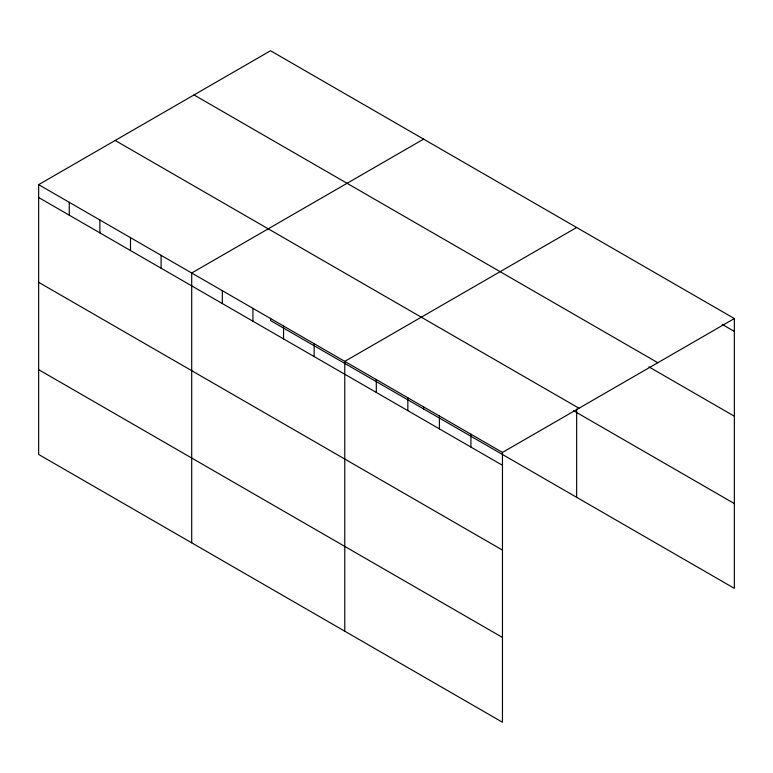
<?xml version="1.0" encoding="UTF-8"?>
<svg xmlns="http://www.w3.org/2000/svg" width="773" height="773" viewBox="0 0 773 773"><rect width="100%" height="100%" fill="white"/><g stroke="black" fill="none" stroke-linecap="round" stroke-linejoin="round"><path stroke-width="1.16" d="M38.65 184.641L502.46 452.418L502.46 722.243L38.65 454.456L38.65 184.641L270.54 50.757L734.35 318.544L734.35 588.359L270.54 320.582L270.54 318.225M423.594 139.13L191.704 273.004L191.704 542.83M576.658 227.494L344.768 361.377L344.768 631.193M502.46 452.418L734.35 318.544M722.137 324.36L734.35 331.414M194.013 94.944L657.823 362.721M648.885 366.866L734.35 416.203M115.177 140.464L578.987 408.241M573.595 410.753L734.35 503.571M38.65 197.511L502.46 465.288M38.65 282.309L502.46 550.086M38.65 369.668L502.46 637.445M576.658 409.023L576.658 497.31M470.921 434.213L470.921 447.084M439.383 416L439.383 428.87M423.594 406.588L423.594 408.946M407.844 397.795L407.844 410.666M376.306 379.582L376.306 392.452M314.157 343.705L314.157 356.575M283.546 326.032L283.546 338.903M252.935 308.359L252.935 321.23M222.324 290.677L222.324 303.557M161.093 255.332L161.093 268.202M130.482 237.659L130.482 250.529M99.872 219.986L99.872 232.857M69.261 202.313L69.261 215.184"/></g></svg>
